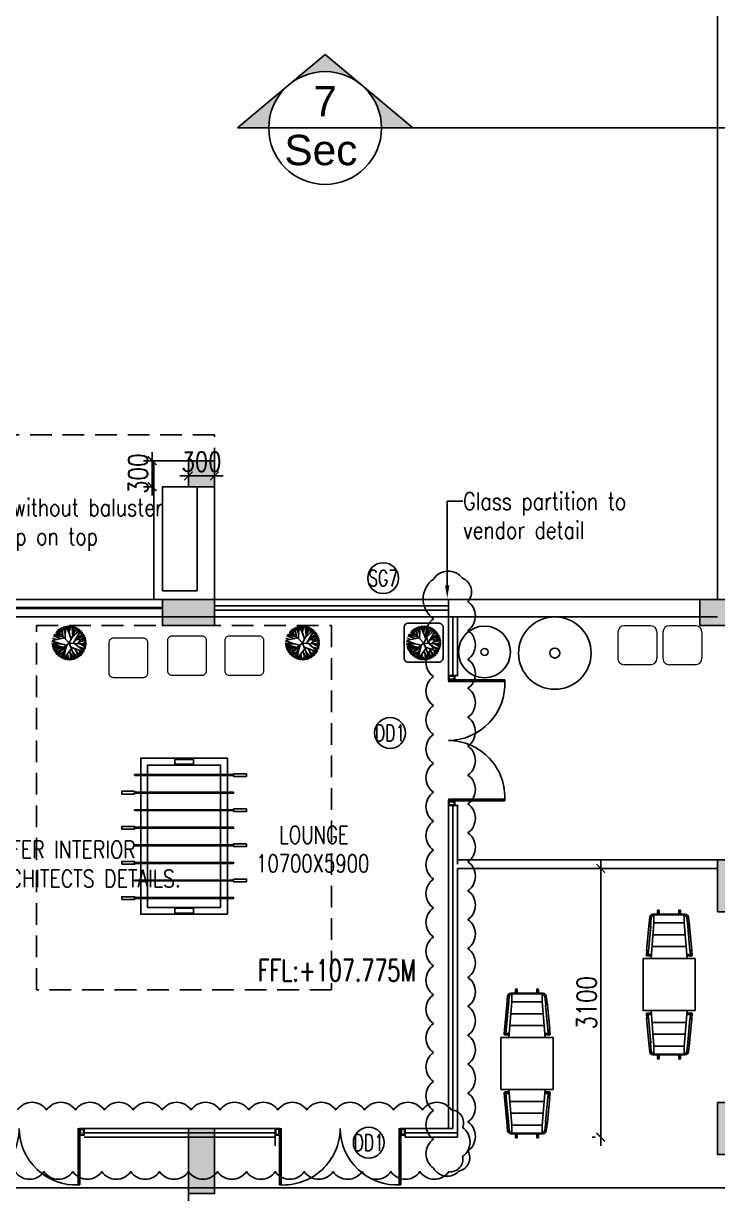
# Model space of a CAD drawing. Extents: x -32840 to 422982, y 280745 to 888746.
# Drawn here: x 95276 to 103278, y 810338 to 823830 of the extents above; entities that cross this region are included whole.
import ezdxf
from ezdxf import colors
from ezdxf.entities.mleader import LeaderData, LeaderLine
from ezdxf.enums import TextEntityAlignment as Align
from ezdxf.math import Vec2, Vec3

# ---------------------------------------------------------------- set-up
doc = ezdxf.new("R2010")
doc.units = 0
doc.header["$LTSCALE"] = 1000
doc.header["$PDMODE"] = 3
for name, pattern in [('CONTINOUS', [0]), ('HIDDEN', [0.375, 0.25, -0.125]), ('HIDDEN2', [0.1875, 0.125, -0.0625])]:
    doc.linetypes.add(name, pattern=pattern)
doc.layers.get('Defpoints').update_dxf_attribs({"linetype": 'HIDDEN'})
for name, color, linetype in [('3', 3, 'Continuous'), ('A - 100_CH$0$A_FURNITURE LAYOUT', 36, 'Continuous'), ('A-BALCONY', 2, 'Continuous'), ('A-Chejja', 5, 'HIDDEN'), ('a-dim', 3, 'Continuous'), ('A-DOOR', 1, 'Continuous'), ('A-Duct Above', 20, 'HIDDEN2'), ('A-LVL', 31, 'HIDDEN'), ('A-Rail', 1, 'Continuous'), ('A-RD', 6, 'Continuous'), ('A-Rev', 31, 'Continuous'), ('A-STAIR', 2, 'Continuous'), ('A-Tag LVl', 2, 'Continuous'), ('A-TAG-DW', 2, 'Continuous'), ('A-TXT', 6, 'Continuous'), ('A-WALL', 7, 'CONTINOUS'), ('Glass parttion', 5, 'CONTINOUS'), ('N-LANDSCAPE', 94, 'Continuous'), ('S-RCWALL', 10, 'Continuous'), ('S-RCWALL HATCH', 165, 'Continuous'), ('trees', 254, 'Continuous')]:
    doc.layers.add(name, color=color, linetype=linetype)
doc.layers.add('A-FUR', color=33, linetype='Continuous', plot=False, transparency=0.5)
doc.layers.add('FUR', color=1, linetype='Continuous', lineweight=18)
doc.styles.add('Arial', font='arial.ttf')
doc.styles.add('ROMANS', font='romans.shx', dxfattribs={"width": 0.8})
doc.dimstyles.new('dim-1', dxfattribs={"dimscale": 100, "dimtxt": 2.25, "dimasz": 1, "dimexe": 1, "dimexo": 1, "dimgap": 0.5, "dimtad": 1, "dimdec": 0, "dimzin": 3, "dimdsep": 46, "dimtxsty": 'ROMANS', "dimblk": 'ARCHTICK', "dimcen": 0.0625, "dimdle": 1, "dimclrd": 256, "dimclre": 256, "dimclrt": 6, "dimadec": 0, "dimazin": 0, "dimtfac": 1, "dimtdec": 0, "dimtix": 1, "dimtmove": 1, "dimatfit": 3, "dimfxl": 1, "dimfrac": 2, "dimtolj": 1, "dimtzin": 3, "dimarcsym": 0})

# ---------------------------------------------------------------- blocks, each defined once
blk = doc.blocks.new('RD')
at = {"style": 'ROMANS', "width": 0.75}
for tag, p in [('RT', (10.24, 14.08)), ('SZ', (10.24, 2.74))]:
    blk.add_attdef(tag, text='', height=9, dxfattribs=at).set_placement(p, align=Align.CENTER)
blk = doc.blocks.new('A$C2213c290')
for p, q in [((103, 698), (103, 679)), ((550, 679), (550, 698)), ((103, -698), (103, -679)), ((550, -679), (550, -698))]:
    blk.add_line(p, q)
at = {"color": 8}
for p, q in [((103, 689), (550, 689)), ((103, -689), (550, -689))]:
    blk.add_line(p, q, dxfattribs=at)
for points in [[(75, 750), (75, 700), (0, 700), (0, 750)], [(650, 698), (650, 679), (3, 679), (3, 698)], [(67, 742), (67, 708), (8, 708), (8, 742)], [(75, -750), (75, -700), (0, -700), (0, -750)], [(650, -698), (650, -679), (3, -679), (3, -698)], [(67, -742), (67, -708), (8, -708), (8, -742)]]:
    blk.add_lwpolyline(points, close=True)
for centre in [(0, 698), (0, -697)]:
    blk.add_circle(centre, 2.5)
for centre, radius, start, end in [((-6, 657), 657, 270.5218, 2.7734), ((-7, -658), 658, 356.523, 89.3983)]:
    blk.add_arc(centre, radius, start, end, dxfattribs=at)
blk = doc.blocks.new('TAG-DOOR-WINOW')
blk.add_circle((0, 0), 2.37)
at = {"color": 6, "style": 'ROMANS', "width": 0.7}
blk.add_attdef('DW', text='', height=2.5, dxfattribs=at).set_placement((0, 0), align=Align.MIDDLE_CENTER)
blk = doc.blocks.new('TAG-SEC-ARROW')
h = blk.add_hatch(color=256)
h.paths.add_polyline_path([(-10.11, 0), (-6.5, 0, -0.2206), (-4.2, 4.96)])
h.paths.add_polyline_path([(0, 8.49), (-4.16, 5, -0.175251), (0, 6.5, -0.175251), (4.16, 5)])
h.paths.add_polyline_path([(4.2, 4.96, -0.2206), (6.5, 0), (10.11, 0)])
for p, q in [((0, 8.49), (-10.11, 0)), ((0, 8.49), (10.11, 0)), ((-6.5, 0), (-10.11, 0)), ((6.5, 0), (46.5, 0))]:
    blk.add_line(p, q)
blk.add_arc((0, 0), 6.5, 0, 180)
blk = doc.blocks.new('TAG-SEC')
blk.add_line((-6.5, 0), (6.5, 0))
blk.add_circle((0, 0), 6.5)
at = {"color": 6, "style": 'Arial'}
blk.add_attdef('88', text='', height=3.5, dxfattribs=at).set_placement((0, 3.08), align=Align.MIDDLE_CENTER)
at = {"color": 6, "style": 'ROMANS', "width": 0.708488}
blk.add_attdef('X8-X-8888', text='', height=1.75, dxfattribs=at).set_placement((-5.58, -2.55), (5.58, -2.55), align=Align.FIT)
blk = doc.blocks.new('A$Ce1edbb18')
at = {"layer": 'A-Tag LVl', "xscale": 100, "yscale": 100, "zscale": 100}
blk.add_blockref('TAG-SEC-ARROW', (20176, 4136), dxfattribs=at)
at = {"layer": 'A-Tag LVl'}
ref = blk.add_blockref('TAG-SEC', (20176, 4136), dxfattribs=dict(at, xscale=100, yscale=100, zscale=100))
ref.add_attrib('88', '7', dxfattribs={"layer": '0', "color": 6, "height": 350, "style": 'Arial'}).set_placement((20176, 4445), align=Align.MIDDLE_CENTER)
ref.add_attrib('X8-X-8888', 'Sec', dxfattribs={"layer": '0', "color": 6, "height": 350, "rotation": 360, "style": 'Arial'}).set_placement((20127, 3882), align=Align.MIDDLE_CENTER)
blk = doc.blocks.new('_ArchTick')
at = {"color": 0, "linetype": 'ByBlock', "const_width": 0.15}
blk.add_lwpolyline([(-0.5, -0.5), (0.5, 0.5)], dxfattribs=at)
blk = doc.blocks.new('*D1310')
at = {"layer": 'a-dim', "lineweight": -2, "transparency": 16777216}
for p, q in [((97178, 810988, 0), (97178, 809758, 0)), ((90978, 810788, 0), (90978, 809758, 0)), ((90878, 809858, 0), (97278, 809858, 0))]:
    blk.add_line(p, q, dxfattribs=at)
at = {"layer": 'Defpoints', "color": 0, "transparency": 16777216}
for p in [(97178, 811088, 0), (90978, 810888, 0), (97178, 809858, 0)]:
    blk.add_point(p, dxfattribs=at)
at = {"layer": 'a-dim', "lineweight": -2, "transparency": 16777216, "xscale": 100, "yscale": 100, "zscale": 100, "rotation": 180}
blk.add_blockref('_ArchTick', (90978, 809858, 0), dxfattribs=at)
at = {"layer": 'a-dim', "lineweight": -2, "transparency": 16777216, "xscale": 100, "yscale": 100, "zscale": 100}
blk.add_blockref('_ArchTick', (97178, 809858, 0), dxfattribs=at)
at = {"layer": 'a-dim', "color": 6, "transparency": 16777216, "insert": (94078, 810020, 0), "char_height": 225, "attachment_point": 5, "style": 'ROMANS'}
blk.add_mtext('\\A1;6200', dxfattribs=at)
blk = doc.blocks.new('*D1337')
at = {"layer": 'a-dim', "lineweight": -2, "transparency": 16777216}
for p, q in [((101698, 814088, 0), (102031, 814088, 0)), ((101931, 814188, 0), (101931, 810888, 0)), ((101866, 810988, 0), (101831, 810988, 0))]:
    blk.add_line(p, q, dxfattribs=at)
at = {"layer": 'Defpoints', "color": 0, "transparency": 16777216}
for p in [(101598, 814088, 0), (101931, 810988, 0), (101966, 810988, 0)]:
    blk.add_point(p, dxfattribs=at)
at = {"layer": 'a-dim', "lineweight": -2, "transparency": 16777216, "xscale": 100, "yscale": 100, "zscale": 100}
for p, rotation in [((101931, 814088, 0), 90), ((101931, 810988, 0), 270)]:
    blk.add_blockref('_ArchTick', p, dxfattribs=dict(at, rotation=rotation))
at = {"layer": 'a-dim', "color": 6, "transparency": 16777216, "insert": (101769, 812538, 0), "char_height": 225, "attachment_point": 5, "rotation": 90, "style": 'ROMANS'}
blk.add_mtext('\\A1;3100', dxfattribs=at)
blk = doc.blocks.new('*D1421')
at = {"layer": 'a-dim', "lineweight": -2, "transparency": 16777216}
for p, q in [((97178, 818588, 0), (97178, 818712, 0)), ((97178, 818612, 0), (97078, 818612, 0)), ((97178, 818612, 0), (97478, 818612, 0)), ((97478, 818612, 0), (97578, 818612, 0)), ((97478, 818571, 0), (97478, 818512, 0))]:
    blk.add_line(p, q, dxfattribs=at)
at = {"layer": 'Defpoints', "color": 0, "transparency": 16777216}
for p in [(97478, 818671, 0), (97478, 818612, 0), (97178, 818488, 0)]:
    blk.add_point(p, dxfattribs=at)
at = {"layer": 'a-dim', "lineweight": -2, "transparency": 16777216, "xscale": 100, "yscale": 100, "zscale": 100}
blk.add_blockref('_ArchTick', (97178, 818612, 0), dxfattribs=at)
at = {"layer": 'a-dim', "lineweight": -2, "transparency": 16777216, "xscale": 100, "yscale": 100, "zscale": 100, "rotation": 180}
blk.add_blockref('_ArchTick', (97478, 818612, 0), dxfattribs=at)
at = {"layer": 'a-dim', "color": 6, "transparency": 16777216, "insert": (97328, 818775, 0), "char_height": 225, "attachment_point": 5, "style": 'ROMANS'}
blk.add_mtext('\\A1;300', dxfattribs=at)
blk = doc.blocks.new('*D1422')
at = {"layer": 'a-dim', "lineweight": -2, "transparency": 16777216}
for p, q in [((96761, 818788, 0), (96761, 818888, 0)), ((96778, 818788, 0), (96661, 818788, 0)), ((96761, 818488, 0), (96761, 818788, 0)), ((96778, 818488, 0), (96661, 818488, 0)), ((96761, 818488, 0), (96761, 818388, 0))]:
    blk.add_line(p, q, dxfattribs=at)
at = {"layer": 'Defpoints', "color": 0, "transparency": 16777216}
for p in [(96761, 818788, 0), (96878, 818788, 0), (96878, 818488, 0)]:
    blk.add_point(p, dxfattribs=at)
at = {"layer": 'a-dim', "lineweight": -2, "transparency": 16777216, "xscale": 100, "yscale": 100, "zscale": 100}
for p, rotation in [((96761, 818788, 0), 270), ((96761, 818488, 0), 90)]:
    blk.add_blockref('_ArchTick', p, dxfattribs=dict(at, rotation=rotation))
at = {"layer": 'a-dim', "color": 6, "transparency": 16777216, "insert": (96598, 818638, 0), "char_height": 225, "attachment_point": 5, "rotation": 90, "style": 'ROMANS'}
blk.add_mtext('\\A1;300', dxfattribs=at)
blk = doc.blocks.new('A$C95e191f0')
for p, q in [((169, 510), (169, 551)), ((188, 510), (188, 550)), ((413, 510), (413, 551)), ((432, 510), (432, 550)), ((77, 475), (65, 375)), ((96, 472), (84, 373)), ((488, 510), (113, 510)), ((126, 491), (113, 491)), ((475, 410), (126, 410)), ((488, 491), (476, 491)), ((505, 472), (514, 371)), ((523, 481), (533, 373)), ((487, 272), (114, 272)), ((498, 137), (102, 137)), ((39, 91), (34, 39)), ((48, 29), (94, 29)), ((58, 90), (53, 38)), ((54, 47), (96, 47)), ((488, 0), (113, 0)), ((543, 47), (504, 47)), ((553, 29), (506, 29)), ((539, 88), (544, 39)), ((558, 89), (562, 40)), ((39, -691), (34, -639)), ((48, -629), (94, -629)), ((58, -690), (53, -638)), ((54, -647), (96, -647)), ((488, -600), (113, -600)), ((543, -647), (504, -647)), ((553, -629), (506, -629)), ((539, -688), (544, -639)), ((558, -689), (562, -640)), ((498, -737), (102, -737)), ((487, -872), (114, -872)), ((77, -1075), (65, -975)), ((96, -1072), (84, -973)), ((475, -1010), (126, -1010)), ((505, -1072), (514, -971)), ((523, -1081), (533, -973)), ((126, -1091), (113, -1091)), ((488, -1110), (113, -1110)), ((169, -1110), (169, -1151)), ((188, -1110), (188, -1150)), ((413, -1110), (413, -1151)), ((432, -1110), (432, -1150)), ((488, -1091), (476, -1091))]:
    blk.add_line(p, q)
for points in [[(475, 410), (476, 410), (476, 502), (126, 502), (126, 410), (126, 410), (126, 410), (92, 0), (508, 0)], [(85, 373), (64, 375), (38, 91), (60, 90)], [(512, 371), (534, 373), (559, 89), (538, 88)], [(600, 0), (0, 0), (0, -600), (600, -600)], [(475, -1010), (476, -1010), (476, -1102), (126, -1102), (126, -1010), (126, -1010), (126, -1010), (92, -600), (508, -600)], [(85, -973), (64, -975), (38, -691), (60, -690)], [(512, -971), (534, -973), (559, -689), (538, -688)]]:
    blk.add_lwpolyline(points, close=True)
for centre, radius, start, end in [((178, 551), 9.21, 359.3084, 180.6916), ((423, 550), 9.46, 2.9285, 176.9861), ((116, 471), 39.1, 95.0042, 174.2538), ((116, 471), 20.4, 98.4373, 175.5066), ((485, 471), 39.3, 15.3236, 84.9146), ((485, 471), 20, 4.1466, 80.2203), ((44, 37), 9.58, 170.2546, 2.8951), ((553, 39), 9.58, 177.1049, 9.7454), ((44, -637), 9.58, 357.1049, 189.7454), ((553, -639), 9.58, 350.2546, 182.8951), ((116, -1071), 39.1, 185.7462, 264.9958), ((116, -1071), 20.4, 184.4934, 261.5627), ((485, -1071), 20, 279.7797, 355.8534), ((178, -1151), 9.21, 179.3084, 0.6916), ((423, -1150), 9.46, 183.0139, 357.0715), ((485, -1071), 39.3, 275.0854, 344.6764)]:
    blk.add_arc(centre, radius, start, end)
blk = doc.blocks.new('gjhjh')
at = {"layer": 'FUR', "color": 154, "linetype": 'Continuous'}
for p, q in [((1495542, -2870067), (1495842, -2870067)), ((1495467, -2870142), (1495467, -2870442)), ((1495917, -2870142), (1495917, -2870442)), ((1495542, -2870517), (1495842, -2870517))]:
    blk.add_line(p, q, dxfattribs=at)
for centre, start, end in [((1495542, -2870142), 90, 180), ((1495842, -2870142), 0, 90), ((1495542, -2870442), 180, 270), ((1495842, -2870442), 270, 0)]:
    blk.add_arc(centre, 75, start, end, dxfattribs=at)
blk = doc.blocks.new('sfff')
at = {"color": 101, "lineweight": 25, "ltscale": 0.2}
for radius in [1.71, 0.233]:
    blk.add_circle((0, 0), radius, dxfattribs=at)
blk = doc.blocks.new('A - 101_CH$0$RECREATIONAL - TABLE SOCCER - PLAN')
for points in [[(172, 219), (203, 219), (203, 71), (172, 71)], [(577, 219), (608, 219), (608, 71), (577, 71)], [(982, 219), (1013, 219), (1013, 71), (982, 71)], [(1387, 219), (1418, 219), (1418, 71), (1387, 71)], [(375, -1071), (406, -1071), (406, -1219), (375, -1219)], [(780, -1071), (811, -1071), (811, -1219), (780, -1219)], [(1185, -1071), (1216, -1071), (1216, -1219), (1185, -1219)], [(1590, -1071), (1621, -1071), (1621, -1219), (1590, -1219)]]:
    blk.add_lwpolyline(points, close=True)
at = {"color": 1}
for points in [[(0, -1000), (1800, -1000), (1800, 0), (0, 0)], [(80, -920), (1720, -920), (1720, -80), (80, -80)], [(15, -393), (70, -393), (70, -607), (15, -607)], [(1785, -393), (1730, -393), (1730, -607), (1785, -607)]]:
    blk.add_lwpolyline(points, close=True, dxfattribs=at)
at = {"color": 9}
for points in [[(182, 71), (193, 71), (193, -1071), (182, -1071)], [(385, 71), (395, 71), (395, -1071), (385, -1071)], [(587, 71), (598, 71), (598, -1071), (587, -1071)], [(790, 71), (800, 71), (800, -1071), (790, -1071)], [(992, 71), (1003, 71), (1003, -1071), (992, -1071)], [(1195, 71), (1205, 71), (1205, -1071), (1195, -1071)], [(1398, 71), (1408, 71), (1408, -1071), (1398, -1071)], [(1600, 71), (1611, 71), (1611, -1071), (1600, -1071)]]:
    blk.add_lwpolyline(points, close=True, dxfattribs=at)
blk = doc.blocks.new('A$C24053CDC')
at = {"layer": '3'}
for points in [[(69, 314), (23, 347)], [(169, 252), (31, 363)], [(81, 321), (36, 371), (100, 353), (78, 427)], [(222, 309), (37, 375)], [(67, 381), (45, 386)], [(89, 357), (52, 398)], [(76, 371), (61, 408)], [(89, 403), (67, 415)], [(93, 381), (84, 431)], [(149, 361), (89, 436)], [(141, 381), (100, 443)], [(161, 330), (109, 451)], [(133, 443), (116, 455)], [(198, 371), (121, 459)], [(154, 419), (133, 466)], [(169, 403), (145, 471)], [(169, 446), (146, 471)], [(247, 248), (156, 479)], [(234, 390), (173, 483)], [(202, 438), (189, 487)], [(243, 363), (198, 488)], [(224, 460), (207, 489)], [(215, 327), (327, 480)], [(226, 412), (222, 492)], [(266, 447), (230, 493)], [(247, 248), (442, 398)], [(272, 404), (255, 493)], [(287, 426), (267, 492)], [(278, 456), (283, 489)], [(280, 272), (339, 475)], [(282, 442), (306, 487)], [(291, 310), (435, 407)], [(300, 342), (329, 479)], [(300, 342), (398, 442)], [(320, 362), (360, 466)], [(339, 414), (381, 452)], [(339, 381), (432, 410)], [(339, 318), (435, 404)], [(367, 390), (414, 427)], [(367, 310), (462, 366)], [(405, 333), (452, 382)], [(418, 313), (474, 342)], [(441, 325), (469, 354)], [(247, 248), (0, 262)], [(65, 258), (0, 238)], [(28, 248), (0, 252)], [(52, 281), (3, 276)], [(48, 258), (3, 269)], [(45, 252), (3, 216)], [(43, 286), (4, 290)], [(105, 233), (4, 203)], [(57, 220), (4, 208)], [(93, 257), (8, 309)], [(78, 225), (8, 188)], [(41, 321), (11, 318)], [(76, 197), (11, 173)], [(104, 305), (15, 329)], [(45, 187), (19, 155)], [(125, 255), (27, 136)], [(169, 215), (32, 131)], [(156, 194), (41, 111)], [(189, 252), (81, 65)], [(137, 196), (92, 196)], [(210, 172), (92, 57)], [(247, 248), (137, 25)], [(219, 191), (282, 4)], [(249, 247), (248, 247), (245, 247), (248, 247), (249, 247)], [(247, 248), (417, 62)], [(287, 278), (493, 224)], [(306, 184), (299, 5)], [(315, 173), (490, 211)], [(327, 306), (483, 316)], [(344, 309), (493, 262)], [(347, 262), (494, 252)], [(370, 184), (473, 147)], [(385, 296), (489, 294)], [(389, 258), (493, 258)], [(393, 249), (493, 216)], [(409, 288), (493, 258)], [(424, 296), (487, 305)], [(435, 197), (485, 179)], [(437, 278), (490, 281)], [(455, 333), (479, 329)], [(459, 316), (482, 321)], [(117, 164), (31, 131)], [(64, 144), (36, 119)], [(81, 140), (45, 107)], [(95, 111), (51, 98)], [(118, 126), (60, 86)], [(178, 140), (88, 61)], [(122, 66), (98, 50)], [(137, 102), (112, 41)], [(165, 83), (121, 34)], [(152, 57), (158, 18)], [(191, 81), (169, 13)], [(178, 41), (182, 9)], [(189, 130), (193, 6)], [(197, 146), (211, 4)], [(252, 90), (224, 1)], [(239, 127), (295, 5)], [(243, 58), (268, 1)], [(250, 38), (243, 0)], [(302, 127), (335, 17)], [(319, 75), (319, 10)], [(328, 159), (466, 135)], [(339, 147), (352, 24)], [(343, 105), (380, 38)], [(347, 71), (374, 37)], [(352, 132), (459, 122)], [(377, 130), (437, 90)], [(381, 102), (381, 41)], [(381, 74), (393, 47)], [(385, 147), (470, 142)], [(394, 85), (400, 53)], [(405, 111), (428, 79)]]:
    blk.add_lwpolyline(points, dxfattribs=at)
blk = doc.blocks.new('NEWGR')
at = {"layer": 'S-RCWALL HATCH'}
for points in [[(234868, 402931), (235168, 402931), (235168, 402631), (234868, 402631)], [(235168, 401331), (235168, 401031), (234568, 401031), (234568, 401331)], [(240764, 401331), (240764, 401031), (241364, 401031), (241364, 401331)], [(240968, 397731), (241268, 397731), (241268, 398331), (240968, 398331)], [(240968, 394931), (241268, 394931), (241268, 395531), (240968, 395531)], [(234868, 395231), (235168, 395231), (235168, 394481), (234868, 394481)]]:
    blk.add_hatch(color=253, dxfattribs=at).paths.add_polyline_path(points)
at = {"layer": 'S-RCWALL'}
for points in [[(234868, 402931), (235168, 402931), (235168, 402631), (234868, 402631)], [(235168, 401331), (235168, 401031), (234568, 401031), (234568, 401331)], [(241364, 401331), (241364, 401031), (240764, 401031), (240764, 401331)], [(240968, 398331), (241268, 398331), (241268, 397731), (240968, 397731)], [(240968, 395531), (241268, 395531), (241268, 394931), (240968, 394931)], [(234868, 395231), (235168, 395231), (235168, 394481), (234868, 394481)]]:
    blk.add_lwpolyline(points, close=True, dxfattribs=at)

msp = doc.modelspace()

# ---------------------------------------------------------------- linework, layer by layer
at = {"layer": 'A-BALCONY'}
for p, q in [((94127.9, 817187.9, 0), (96877.9, 817187.9, 0)), ((94127.9, 816987.9, 0), (96877.9, 816987.9, 0))]:
    msp.add_line(p, q, dxfattribs=at)
at = {"layer": 'A-Chejja', "elevation": 0}
msp.add_lwpolyline([(97477.9, 817187.9), (97477.9, 819087.9), (78052.9, 819087.9), (78052.9, 818487.9)], dxfattribs=at)
at = {"layer": 'A-DOOR'}
for p, q in [((97477.9, 817187.9, 0), (100177.9, 817187.9, 0)), ((97477.9, 817112.9, 0), (100177.9, 817112.9, 0)), ((97477.9, 817062.9, 0), (100177.9, 817062.9, 0)), ((97477.9, 816987.9, 0), (100177.9, 816987.9, 0))]:
    msp.add_line(p, q, dxfattribs=at)
at = {"layer": 'A-Duct Above', "ltscale": 2, "elevation": 0}
msp.add_lwpolyline([(95427.9, 812687.9), (95427.9, 816887.9), (98827.9, 816887.9), (98827.9, 812687.9)], close=True, dxfattribs=at)
at = {"layer": 'A-Rail'}
for p, q in [((94127.9, 817093.9, 0), (96877.9, 817093.9, 0)), ((94127.9, 817081.9, 0), (96877.9, 817081.9, 0))]:
    msp.add_line(p, q, dxfattribs=at)
at = {"layer": 'A-STAIR', "elevation": 0}
for points in [[(96777.9, 817187.9), (97477.9, 817187.9), (97477.9, 818787.9), (96777.9, 818787.9)], [(96877.9, 817287.9), (97277.9, 817287.9), (97277.9, 818487.9), (96877.9, 818487.9)]]:
    msp.add_lwpolyline(points, close=True, dxfattribs=at)
at = {"layer": 'A-Tag LVl', "ltscale": 25}
msp.add_line((80863.9, 810403.3, 0), (113643.9, 810403.1, 0), dxfattribs=at)
at = {"layer": 'A-WALL'}
for p, q in [((96877.9, 817187.9, 0), (97477.9, 817187.9, 0)), ((96877.9, 816987.9, 0), (96877.9, 817187.9, 0)), ((97477.9, 816987.9, 0), (97477.9, 817187.9, 0)), ((100177.9, 816987.9, 0), (100177.9, 817187.9, 0)), ((100177.9, 817187.9, 0), (103277.9, 817187.9, 0)), ((96877.9, 816987.9, 0), (97477.9, 816987.9, 0)), ((100177.9, 816987.9, 0), (103277.9, 816987.9, 0)), ((100277.9, 814187.6, 0), (103277.9, 814187.6, 0)), ((100277.9, 814087.6, 0), (103277.9, 814087.6, 0))]:
    msp.add_line(p, q, dxfattribs=at)
at = {"layer": 'A-WALL', "elevation": 0, "flags": 128}
msp.add_lwpolyline([(78577.9, 818487.9), (87777.9, 818487.9), (87777.9, 817187.9), (103277.9, 817187.9), (103277.9, 825287.9), (107877.9, 825287.9)], dxfattribs=at)
at = {"layer": 'A-WALL', "elevation": 0}
msp.add_lwpolyline([(100003.1, 817423.2, -0.5205671), (100336.3, 817431.8, -0.5205671), (100399.9, 817163.7, -0.5205671), (100399.9, 816830.4, -0.5205671), (100399.9, 816497.1, -0.5205671), (100399.9, 816163.7, -0.5205671), (100399.9, 815830.4, -0.5205671), (100399.9, 815497.1, -0.5205671), (100399.9, 815163.7, -0.5205671), (100399.9, 814830.4, -0.5205671), (100399.9, 814497.1, -0.5205671), (100399.9, 814163.7, -0.5205671), (100399.9, 813830.4, -0.5205671), (100399.9, 813497.1, -0.5205671), (100399.9, 813163.7, -0.5205671), (100399.9, 812830.4, -0.5205671), (100399.9, 812497.1, -0.5205671), (100399.9, 812163.7, -0.5205671), (100399.9, 811830.4, -0.5205671), (100399.9, 811497.1, -0.5205671), (100399.9, 811163.7, -0.5205671), (100399.9, 810830.4, -0.5205671), (100295.9, 810598.4, -0.5205671), (100003.1, 810631.3, -0.5205671), (100003.1, 810964.6, -0.5205671), (100003.1, 811297.9, -0.5205671), (100003.1, 811631.3, -0.5205671), (100003.1, 811964.6, -0.5205671), (100003.1, 812297.9, -0.5205671), (100003.1, 812631.3, -0.5205671), (100003.1, 812964.6, -0.5205671), (100003.1, 813297.9, -0.5205671), (100003.1, 813631.3, -0.5205671), (100003.1, 813964.6, -0.5205671), (100003.1, 814297.9, -0.5205671), (100003.1, 814631.3, -0.5205671), (100003.1, 814964.6, -0.5205671), (100003.1, 815297.9, -0.5205671), (100003.1, 815631.3, -0.5205671), (100003.1, 815964.6, -0.5205671), (100003.1, 816297.9, -0.5205671), (100003.1, 816631.3, -0.5205671), (100003.1, 816964.6, -0.5205671)], format="xyb", close=True, dxfattribs=at)
msp.add_lwpolyline([(95209.3, 811303.4, -0.5205671), (95542.7, 811303.4, -0.5205671), (95876, 811303.4, -0.5205671), (96209.3, 811303.4, -0.5205671), (96542.7, 811303.4, -0.5205671), (96876, 811303.4, -0.5205671), (97209.3, 811303.4, -0.5205671), (97542.7, 811303.4, -0.5205671), (97876, 811303.4, -0.5205671), (98209.3, 811303.4, -0.5205671), (98542.7, 811303.4, -0.5205671), (98876, 811303.4, -0.5205671), (99209.3, 811303.4, -0.5205671), (99542.7, 811303.4, -0.5205671), (99876, 811303.4, -0.5205671), (100209.3, 811303.4, -0.5205671), (100338.3, 811099.1, -0.5205671), (100338.3, 810765.7, -0.5205671), (100179.8, 810590.9, -0.5205671), (99846.5, 810590.9, -0.5205671), (99513.1, 810590.9, -0.5205671), (99179.8, 810590.9, -0.5205671), (98846.5, 810590.9, -0.5205671), (98513.1, 810590.9, -0.5205671), (98179.8, 810590.9, -0.5205671), (97846.5, 810590.9, -0.5205671), (97513.1, 810590.9, -0.5205671), (97179.8, 810590.9, -0.5205671), (96846.5, 810590.9, -0.5205671), (96513.1, 810590.9, -0.5205671), (96179.8, 810590.9, -0.5205671), (95846.5, 810590.9, -0.5205671), (95513.1, 810590.9, -0.5205671), (95179.8, 810590.9, -0.5205671)], format="xyb", dxfattribs=at)
at = {"layer": 'FUR', "linetype": 'Continuous', "elevation": 0}
for points in [[(96310.2, 816289.8), (96660.2, 816289.8, 0.4142136), (96710.2, 816339.8), (96710.2, 816689.8, 0.4142136), (96660.2, 816739.8), (96310.2, 816739.8, 0.4142136), (96260.2, 816689.8), (96260.2, 816339.8, 0.4142136)], [(96986.6, 816315.5), (97336.6, 816315.5, 0.4142136), (97386.6, 816365.5), (97386.6, 816715.5, 0.4142136), (97336.6, 816765.5), (96986.6, 816765.5, 0.4142136), (96936.6, 816715.5), (96936.6, 816365.5, 0.4142136)], [(97646.6, 816315.5), (97996.6, 816315.5, 0.4142136), (98046.6, 816365.5), (98046.6, 816715.5, 0.4142136), (97996.6, 816765.5), (97646.6, 816765.5, 0.4142136), (97596.6, 816715.5), (97596.6, 816365.5, 0.4142136)]]:
    msp.add_lwpolyline(points, format="xyb", close=True, dxfattribs=at)
at = {"layer": 'Glass parttion'}
for p, q in [((100177.9, 816312.8, 0), (100177.9, 816987.9, 0)), ((100227.9, 816312.8, 0), (100227.9, 816987.9, 0)), ((100277.9, 816304.8, 0), (100277.9, 816987.9, 0)), ((100277.9, 816312.8, 0), (100177.9, 816312.8, 0)), ((100177.9, 811087.9, 0), (100177.9, 814812.8, 0)), ((100177.9, 814812.8, 0), (100277.9, 814812.8, 0)), ((100227.9, 811087.9, 0), (100227.9, 814812.8, 0)), ((100277.9, 814137.6, 0), (100277.9, 814820.8, 0)), ((100277.9, 810987.9, 0), (100277.9, 814087.6, 0)), ((95977.9, 811087.9, 0), (98177.9, 811087.9, 0)), ((95977.9, 811087.9, 0), (95977.9, 811037.9, 0)), ((95977.9, 811037.9, 0), (98177.9, 811037.9, 0)), ((95977.9, 810987.9, 0), (98177.9, 810987.9, 0)), ((98177.9, 811087.9, 0), (98177.9, 810887.9, 0)), ((99677.9, 811087.9, 0), (100227.9, 811087.9, 0)), ((99677.9, 811087.9, 0), (99677.9, 810987.9, 0)), ((99677.9, 811037.9, 0), (100277.9, 811037.9, 0)), ((99677.9, 810987.9, 0), (100277.9, 810987.9, 0))]:
    msp.add_line(p, q, dxfattribs=at)
at = {"layer": 'N-LANDSCAPE', "ltscale": 10, "elevation": 0}
msp.add_lwpolyline([(99713.8, 816464.9), (100063.8, 816464.9, 0.4142136), (100113.8, 816514.9), (100113.8, 816864.9, 0.4142136), (100063.8, 816914.9), (99713.8, 816914.9, 0.4142136), (99663.8, 816864.9), (99663.8, 816514.9, 0.4142136)], format="xyb", close=True, dxfattribs=at)

# ---------------------------------------------------------------- block references
msp.add_blockref('A$Ce1edbb18', (78577.9, 818487.9, 0))
at = {"layer": 'A - 100_CH$0$A_FURNITURE LAYOUT', "rotation": 90}
msp.add_blockref('A - 101_CH$0$RECREATIONAL - TABLE SOCCER - PLAN', (96627.9, 813557.9, 0), dxfattribs=at)
at = {"layer": 'A-DOOR'}
msp.add_blockref('A$C2213c290', (100175.2, 815562.8, 0), dxfattribs=at)
at = {"layer": 'A-DOOR', "rotation": 269.9999999999999}
for p in [(95227.9, 811087.9, 0), (98927.9, 811087.9, 0)]:
    msp.add_blockref('A$C2213c290', p, dxfattribs=at)
at = {"layer": 'A-FUR', "xscale": -1}
for p in [(103018.9, 813048.3, 0), (101380.7, 812138.3, 0)]:
    msp.add_blockref('A$C95e191f0', p, dxfattribs=at)
at = {"layer": 'A-RD'}
ref = msp.add_blockref('RD', (98270.1, 813963.8, 0), dxfattribs=dict(at, xscale=29.00000000000006, yscale=29.00000000000006, zscale=29.00000000000006, rotation=359.9999973745001))
ref.add_attrib('RT', 'LOUNGE', dxfattribs={"height": 203, "rotation": 360, "style": 'ROMANS', "width": 0.75}).set_placement((98625.1, 814372, 0), align=Align.CENTER)
ref.add_attrib('SZ', '10700X5900', dxfattribs={"height": 203, "rotation": 360, "style": 'ROMANS', "width": 0.75}).set_placement((98610.6, 814043.3, 0), align=Align.CENTER)
at = {"layer": 'A-TAG-DW'}
ref = msp.add_blockref('TAG-DOOR-WINOW', (99422.6, 817433.5, 0), dxfattribs=dict(at, xscale=75.00000000000004, yscale=75.00000000000004, zscale=75.00000000000004, rotation=334.3000000001243))
ref.add_attrib('DW', 'SG7', dxfattribs={"layer": '0', "color": 6, "height": 187.5, "style": 'ROMANS', "width": 0.7}).set_placement((99422.6, 817433.5, 0), align=Align.MIDDLE_CENTER)
ref = msp.add_blockref('TAG-DOOR-WINOW', (99502.6, 815648.9, 0), dxfattribs=dict(at, xscale=75.00000000000004, yscale=75.00000000000004, zscale=75.00000000000004, rotation=334.3000000001243))
ref.add_attrib('DW', 'DD1', dxfattribs={"layer": '0', "color": 6, "height": 187.5, "style": 'ROMANS', "width": 0.7}).set_placement((99502.6, 815648.9, 0), align=Align.MIDDLE_CENTER)
ref = msp.add_blockref('TAG-DOOR-WINOW', (99256.9, 810925.6, 0), dxfattribs=dict(at, xscale=75.00000000000004, yscale=75.00000000000004, zscale=75.00000000000004, rotation=334.3000000001243))
ref.add_attrib('DW', 'DD1', dxfattribs={"layer": '0', "color": 6, "height": 187.5, "style": 'ROMANS', "width": 0.7}).set_placement((99256.9, 810925.6, 0), align=Align.MIDDLE_CENTER)
at = {"layer": 'FUR', "linetype": 'Continuous', "rotation": 269.9999999999999}
for p in [(2972645.4, 2312352.4, 0), (2973164.5, 2312352.4, 0)]:
    msp.add_blockref('gjhjh', p, dxfattribs=at)
at = {"layer": 'N-LANDSCAPE', "ltscale": 10, "xscale": 0.8064, "yscale": 0.8064, "zscale": 0.8064, "rotation": 180}
for p in [(96002.9, 816885.3, 0), (98692.9, 816885.3, 0), (100089.8, 816885.3, 0)]:
    msp.add_blockref('A$C24053CDC', p, dxfattribs=at)
at = {"layer": 'S-RCWALL'}
msp.add_blockref('NEWGR', (-137690.3, 415856.7, 0), dxfattribs=at)
at = {"layer": 'trees', "rotation": 298.0573201281838}
for p, xscale, yscale, zscale in [((101401.6, 816569.9, 0), 244.3727389479227, 244.3727389479227, 244.3727389479227), ((100591.1, 816582.7, 0), 174.5519563913734, 174.5519563913734, 174.5519563913734)]:
    msp.add_blockref('sfff', p, dxfattribs=dict(at, xscale=xscale, yscale=yscale, zscale=zscale))

# ---------------------------------------------------------------- texts
at = {"layer": 'A-LVL', "style": 'ROMANS', "width": 0.7}
msp.add_text('FFL:+107.775M', height=250, dxfattribs=at).set_placement((97979.2, 812785.7))

# ---------------------------------------------------------------- dimensions: what is measured, and where the dimension line sits
at = {"layer": 'a-dim'}
for base, p1, p2, picture, middle in [((96760.8, 818787.9, 0), (96877.9, 818487.9, 0), (96877.9, 818787.9, 0), '*D1422', (96598.3, 818637.9, 0)), ((101931.5, 810987.9, 0), (101597.8, 814087.6, 0), (101965.5, 810987.9, 0), '*D1337', (101769, 812537.8, 0))]:
    dim = msp.add_linear_dim(base=base, p1=p1, p2=p2, angle=90, dimstyle='dim-1', dxfattribs=at)
    dim.commit()
    dim.dimension.update_dxf_attribs({"geometry": picture, "text_midpoint": middle})
for base, p1, p2, picture, middle in [((97477.9, 818612, 0), (97177.9, 818487.9, 0), (97477.9, 818670.9, 0), '*D1421', (97327.9, 818774.5, 0)), ((97177.9, 809857.9, 0), (90977.9, 810887.9, 0), (97177.9, 811087.9, 0), '*D1310', (94077.9, 810020.4, 0))]:
    dim = msp.add_linear_dim(base=base, p1=p1, p2=p2, dimstyle='dim-1', dxfattribs=at)
    dim.commit()
    dim.dimension.update_dxf_attribs({"geometry": picture, "text_midpoint": middle})

# ---------------------------------------------------------------- leaders
at = {"layer": 'A-Rev'}
ml = msp.add_multileader_mtext('Standard', dxfattribs=at)
ml.set_content('REFER INTERIOR \\PARCHITECTS DETAILS.', color=256, style='ROMANS')
ml.set_leader_properties()
ml.build(insert=Vec2(0, 0))
ml.multileader.update_dxf_attribs({"text_right_attachment_type": 6, "dogleg_length": 100, "arrow_head_size": 250})
ctx = ml.context
ctx.base_point, ctx.char_height, ctx.arrow_head_size, ctx.plane_origin = Vec3(94846.8, 814303.6, 0), 200, 250, Vec3(94224.9, 813810.2, 0)
ctx.right_attachment = 6
notes = []
notes.append((ctx, [(0, (1, 1, 0), (94746.8, 814303.6, 0), (1, 0), 100, [(0, [(94224.9, 813810.2, 0)], 0, [])])]))
ctx.mtext.insert, ctx.mtext.rotation, ctx.mtext.flow_direction = Vec3(94848.8, 814403.6, 0), 6.2831853, 5
at = {"layer": 'A-TXT'}
ml = msp.add_multileader_mtext('Standard', dxfattribs=at)
ml.set_content('Glass partition to \\Pvendor detail ', color=256, style='ROMANS')
ml.set_leader_properties()
ml.build(insert=Vec2(0, 0))
ml.multileader.update_dxf_attribs({"dogleg_length": 50, "arrow_head_size": 150})
ctx = ml.context
ctx.base_point, ctx.char_height, ctx.arrow_head_size, ctx.plane_origin = Vec3(100343.1, 818321.3, 0), 200, 150, Vec3(108254.6, 819322.4, 0)
notes.append((ctx, [(0, (1, 1, 0), (100161.2, 818321.3, 0), (1, 0), 181.9, [(0, [(100161.2, 817199.6, 0)], 0, [])])]))
ctx.mtext.insert, ctx.mtext.rotation, ctx.mtext.flow_direction = Vec3(100345.1, 818421.3, 0), 6.2831853, 5
ml = msp.add_multileader_mtext('Standard', dxfattribs=at)
ml.set_content('Glass railing without baluster\\PAluminium cap on top', color=256, style='ROMANS')
ml.set_leader_properties()
ml.build(insert=Vec2(0, 0))
ml.multileader.update_dxf_attribs({"dogleg_length": 50, "arrow_head_size": 150})
ctx = ml.context
ctx.base_point, ctx.char_height, ctx.arrow_head_size, ctx.plane_origin = Vec3(93726.7, 818215.7, 0), 200, 150, Vec3(101638.2, 819216.7, 0)
notes.append((ctx, [(0, (1, 1, 0), (93544.8, 818215.7, 0), (1, 0), 181.9, [(0, [(93544.8, 817093.9, 0)], 0, [])])]))
ctx.mtext.insert, ctx.mtext.rotation, ctx.mtext.flow_direction = Vec3(93728.7, 818349, 0), 6.2831853, 5
for ctx, leaders in notes:
    for number, flags, end, landing, length, lines in leaders:
        leader = LeaderData()
        leader.index, (leader.has_last_leader_line, leader.has_dogleg_vector, leader.attachment_direction) = number, flags
        leader.last_leader_point, leader.dogleg_vector, leader.dogleg_length = Vec3(end), Vec3(landing), length
        for number, points, colour, breaks in lines:
            line = LeaderLine()
            line.index, line.vertices, line.color, line.breaks = number, Vec3.list(points), colors.encode_raw_color(colour), breaks
            leader.lines.append(line)
        ctx.leaders.append(leader)

doc.saveas('drawing.dxf')
